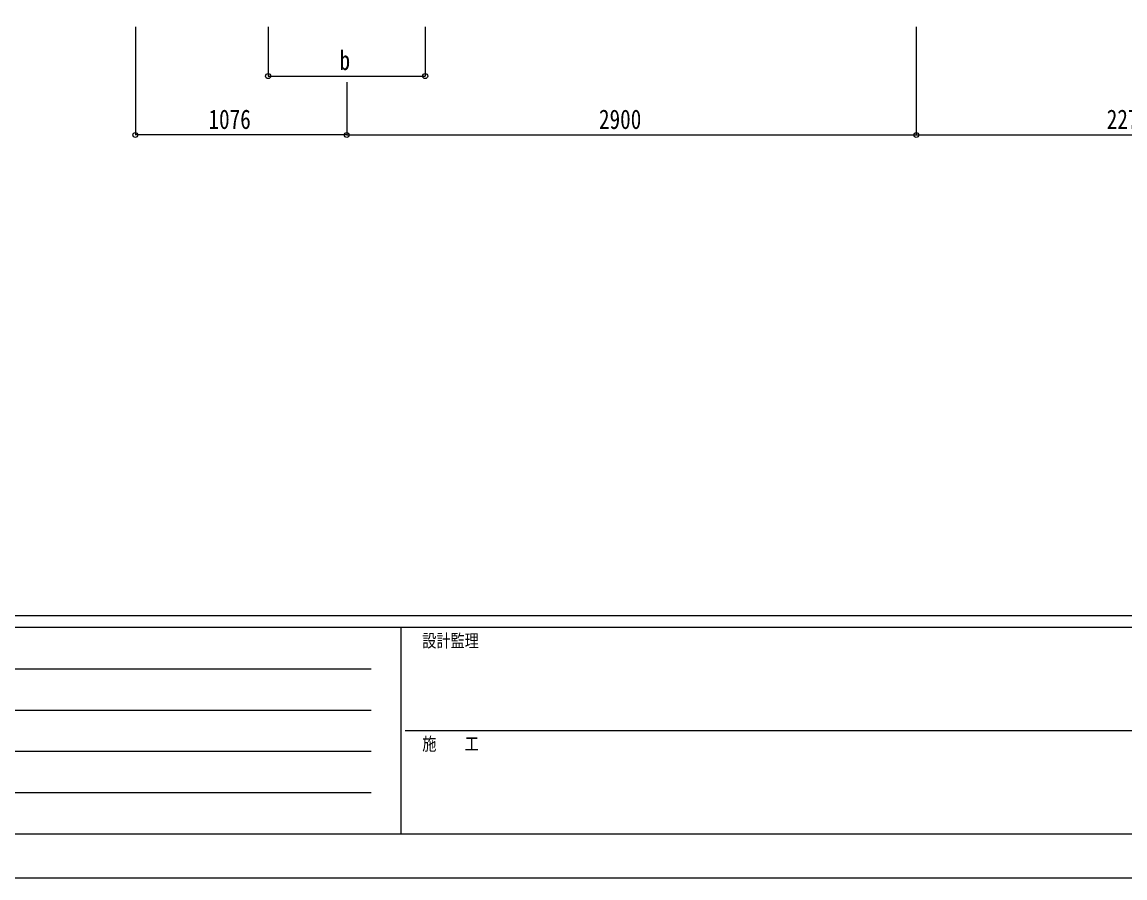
# Model space of a CAD drawing. Units: millimetres, scale not verified. Extents: x -12615 to 12615, y -8910 to 8910.
# Drawn here: x -5842 to -228, y -8910 to -4552 of the extents above; entities that cross this region are included whole.
import ezdxf
from ezdxf.enums import TextEntityAlignment as Align

# ---------------------------------------------------------------- set-up
doc = ezdxf.new("R2010")
doc.units = ezdxf.units.MM
doc.header["$LTSCALE"] = 30
doc.layers.add('0-6_YKK_D', color=6, linetype='Continuous')
doc.layers.add('0-7_YKK_ZWAK', color=7, linetype='Continuous')
doc.styles.add('ＭＳ ゴシック', font='')
doc.styles.get('ＭＳ ゴシック').set_extended_font_data('MS Gothic')

msp = doc.modelspace()

# ---------------------------------------------------------------- linework, layer by layer
at = {"layer": '0-6_YKK_D'}
for p, q in [((-5265.77, -4576.88), (-5265.77, -5127.88)), ((-4589.97, -4576.88), (-4589.97, -4827.88)), ((-3789.97, -4576.88), (-3789.97, -4827.88)), ((-1289.77, -4576.88), (-1289.77, -5127.88)), ((-1289.77, -4576.88), (-1289.77, -5127.88)), ((-4589.97, -4826.88), (-3789.97, -4826.88)), ((-4189.77, -4857.88), (-4189.77, -5127.88)), ((-4189.77, -4857.88), (-4189.77, -5127.88)), ((-4189.77, -5126.88), (-5265.77, -5126.88)), ((-4189.77, -5126.88), (-1289.77, -5126.88)), ((-1289.77, -5126.88), (980.23, -5126.88))]:
    msp.add_line(p, q, dxfattribs=at)
for centre in [(-4589.97, -4826.88), (-3789.97, -4826.88), (-5265.77, -5126.88), (-4189.77, -5126.88), (-4189.77, -5126.88), (-1289.77, -5126.88), (-1289.77, -5126.88)]:
    msp.add_circle(centre, 12.75, dxfattribs=at)
at = {"layer": '0-7_YKK_ZWAK'}
for p, q in [((11685.06, -7575), (-11714.94, -7575)), ((-3914.94, -7635), (-11714.94, -7635)), ((-3914.94, -7635), (-3914.94, -8685)), ((-14.94, -7635), (-3914.94, -7635)), ((-11587.44, -7845), (-4064.94, -7845)), ((-11587.44, -8055), (-4064.94, -8055)), ((-3892.44, -8160), (-14.94, -8160)), ((-11587.44, -8265), (-4064.94, -8265)), ((-11587.44, -8475), (-4064.94, -8475)), ((-11714.94, -8685), (-3914.94, -8685)), ((-3914.94, -8685), (-14.94, -8685))]:
    msp.add_line(p, q, dxfattribs=at)
msp.add_lwpolyline([(-12615, -8910), (12615, -8910), (12615, 8910), (-12615, 8910)], close=True, dxfattribs=at)

# ---------------------------------------------------------------- texts
at = {"layer": '0-6_YKK_D', "style": 'ＭＳ ゴシック', "width": 0.8}
for s, p in [('b', (-4225.97, -4825.88)), ('1076', (-4893.37, -5125.88)), ('2900', (-2905.37, -5125.88)), ('2270', (-320.37, -5125.88))]:
    msp.add_text(s, height=98.97, dxfattribs=at).set_placement(p, align=Align.BOTTOM_LEFT)
at = {"layer": '0-7_YKK_ZWAK', "style": 'ＭＳ ゴシック', "width": 0.8}
for s, p in [('設計監理', (-3804.94, -7755)), ('施\u3000\u3000工', (-3804.94, -8280))]:
    msp.add_text(s, height=65.98, dxfattribs=at).set_placement(p, align=Align.BOTTOM_LEFT)

doc.saveas('drawing.dxf')
